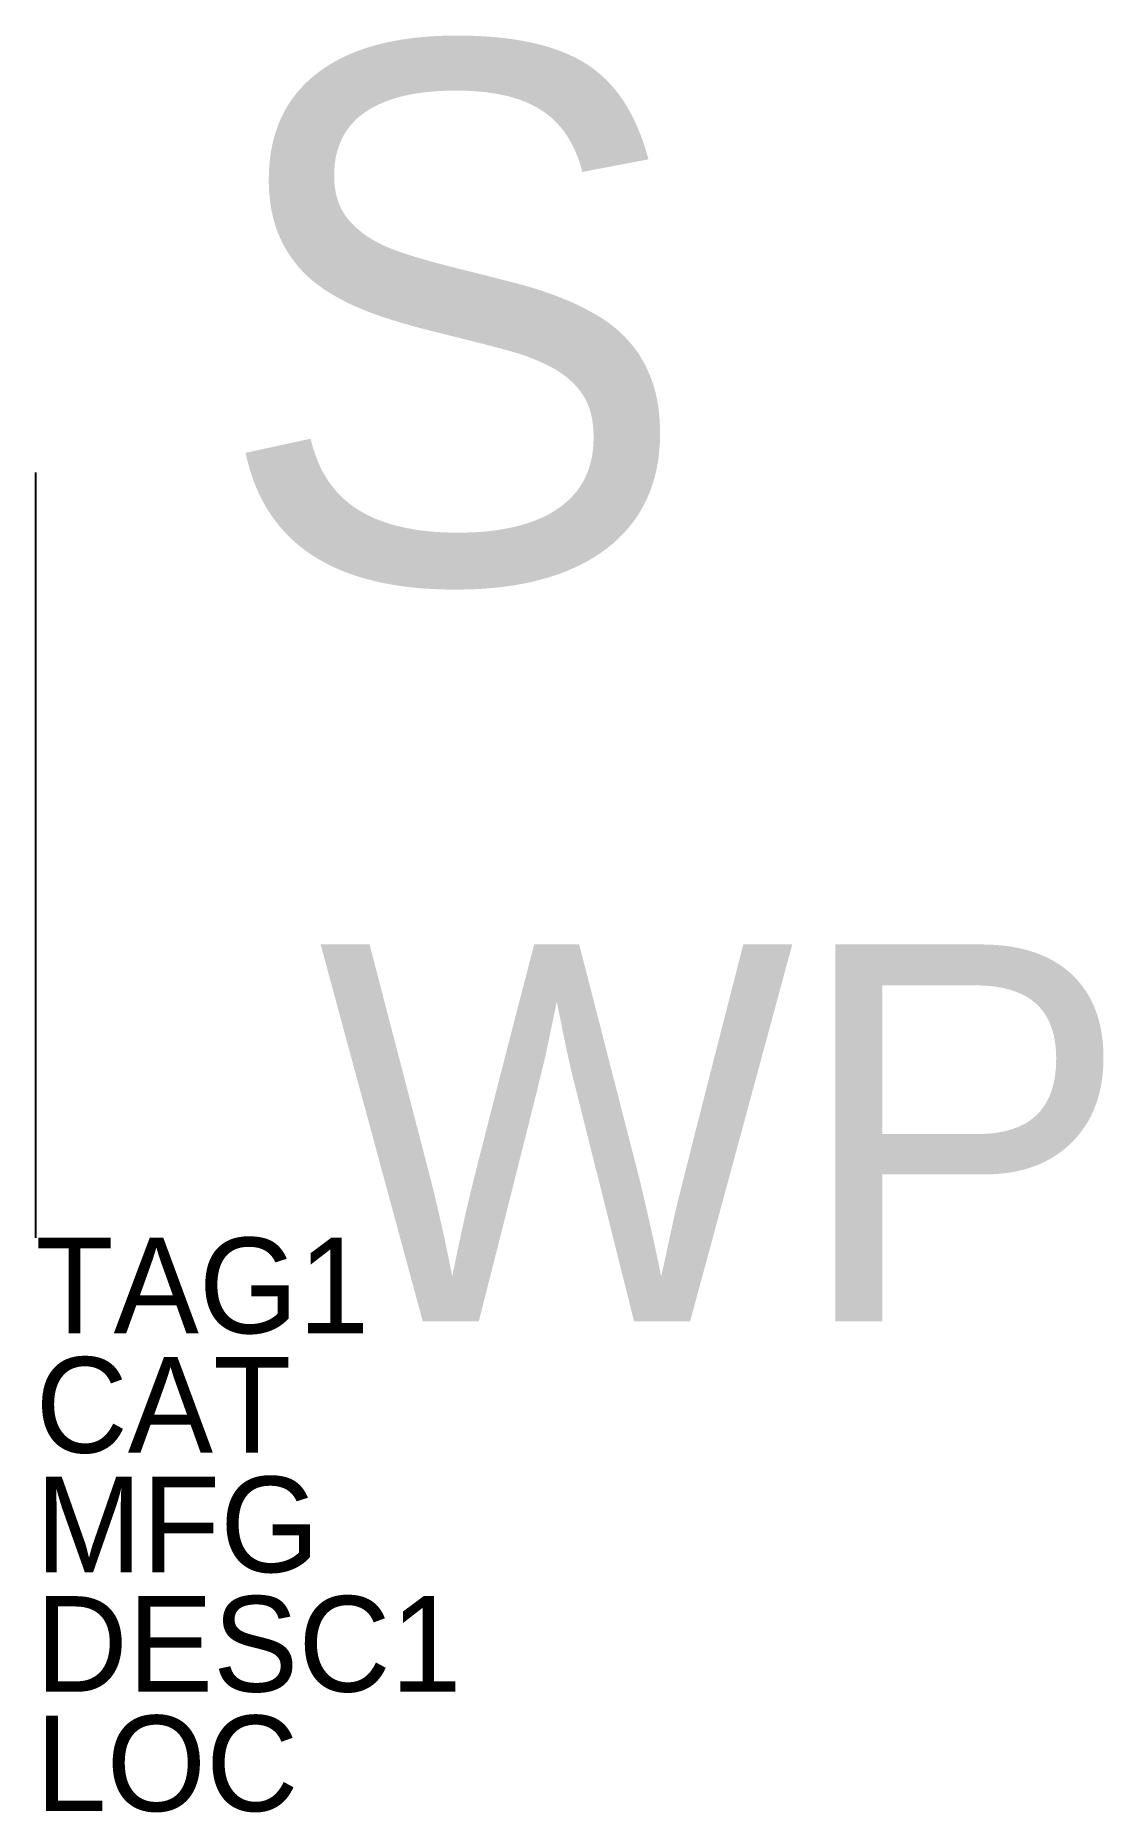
# Model space of a CAD drawing. Extents: x -0.32 to 0.52, y -0.88 to 0.51.
import ezdxf

# ---------------------------------------------------------------- set-up
doc = ezdxf.new("R2010")
doc.units = 0
doc.layers.get('0').update_dxf_attribs({"linetype": 'CONTINUOUS'})

msp = doc.modelspace()

# ---------------------------------------------------------------- linework, layer by layer
msp.add_line((-0.3172, 0.1642), (-0.3172, -0.4346))

# ---------------------------------------------------------------- texts
for tag, p in [('TAG1', (-0.3172, -0.5094)), ('CAT', (-0.3172, -0.6029)), ('MFG', (-0.3172, -0.6964)), ('DESC1', (-0.3172, -0.7899)), ('LOC', (-0.3172, -0.8834))]:
    msp.add_attdef(tag, p, '', height=0.0748)
at = {"layer": '0.0'}
msp.add_text('WP', height=0.2949, dxfattribs=at).set_placement((-0.0958, -0.5))
at = {"layer": '180.0'}
msp.add_text('S', height=0.4214, dxfattribs=at).set_placement((-0.1784, 0.0786))

doc.saveas('drawing.dxf')
